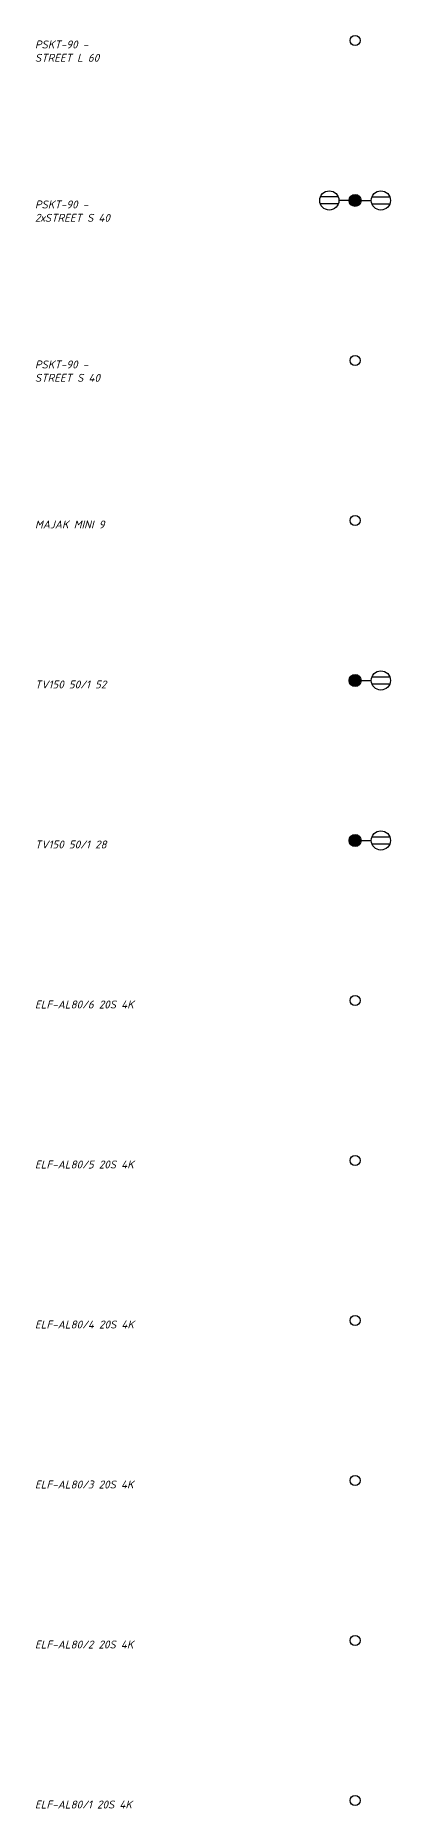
# Model space of a CAD drawing. Header units: metres. Extents: x -4982 to 6222, y -5636 to 110157.
# Drawn here: x -4982 to 6106, y 54750 to 110157 of the extents above; entities that cross this region are included whole.
import ezdxf

# ---------------------------------------------------------------- set-up
doc = ezdxf.new("R2010")
doc.units = ezdxf.units.M
doc.styles.add('ASML', font='isocpeui.ttf')

# ---------------------------------------------------------------- blocks, each defined once
blk = doc.blocks.new('5c4332ca-49d2-4daf-99d6-daeca02a7630_3')
blk.add_circle((0, 0), 157)
blk = doc.blocks.new('a434cf3c-3d36-4325-b6b5-3da655e06a46_3')
blk.add_circle((0, 0, -3), 157)
blk = doc.blocks.new('895289c1-d048-42c5-a7e2-0bd3b4de2ce1_3')
blk.add_circle((0, 0, -16), 157)
blk = doc.blocks.new('ff0ed723-c522-4270-a49c-db9645cdadd8_3')
blk.add_circle((0, 0, -30), 157)
blk = doc.blocks.new('107a870e-8670-4112-8048-29edb60abd08_3')
blk.add_circle((0, 0, -42), 157)
blk = doc.blocks.new('affa0868-71ac-4323-93d9-3b5b852c3407_3')
blk.add_circle((0, 0, -57), 157)
blk = doc.blocks.new('397d0ebc-6034-11ed-9b6a-0242ac120002_3')
h = blk.add_hatch(color=256)
h.dxf.hatch_style = 1
h.paths.add_polyline_path([(187, -2, 1), (-187, 2, 1)])
at = {"flags": 128}
for points in [[(187, 0), (506, 1)], [(530, 118), (1082, 119)], [(527, -107), (1086, -106)]]:
    blk.add_lwpolyline(points, dxfattribs=at)
for centre, radius in [((0, 0), 187), ((806, 2), 300)]:
    blk.add_circle(centre, radius)
blk = doc.blocks.new('914a9056-6034-11ed-9b6a-0242ac120002_3')
h = blk.add_hatch(color=256)
h.dxf.hatch_style = 1
h.paths.add_polyline_path([(187, -2, 1), (-187, 2, 1)])
at = {"flags": 128}
for points in [[(187, 0), (506, 1)], [(530, 118), (1082, 119)], [(527, -107), (1086, -106)]]:
    blk.add_lwpolyline(points, dxfattribs=at)
for centre, radius in [((0, 0), 187), ((806, 2), 300)]:
    blk.add_circle(centre, radius)
blk = doc.blocks.new('c3278b2e-6034-11ed-9b6a-0242ac120002_3')
blk.add_circle((0, 0), 157)
blk = doc.blocks.new('18d14024-6035-11ed-9b6a-0242ac120002_3')
blk.add_circle((0, 0), 157)
blk = doc.blocks.new('18d14420-6035-11ed-9b6a-0242ac120002_3')
blk.add_circle((0, 0), 157)
blk = doc.blocks.new('21b4caa1-3385-4cb3-9601-70ebb58ab762_3')
h = blk.add_hatch(color=256)
h.dxf.hatch_style = 1
h.paths.add_polyline_path([(187, -2, 1), (-187, 2, 1)])
at = {"flags": 128}
for points in [[(-530, 118), (-1082, 119)], [(-187, 0), (-506, 1)], [(187, 0), (506, 1)], [(530, 118), (1082, 119)], [(-527, -107), (-1086, -106)], [(527, -107), (1086, -106)]]:
    blk.add_lwpolyline(points, dxfattribs=at)
for centre, radius in [((-806, 2), 300), ((0, 0), 187), ((806, 2), 300)]:
    blk.add_circle(centre, radius)

msp = doc.modelspace()

# ---------------------------------------------------------------- block references
for name, p in [('18d14420-6035-11ed-9b6a-0242ac120002_3', (5000, 110000)), ('21b4caa1-3385-4cb3-9601-70ebb58ab762_3', (5000, 105000)), ('18d14024-6035-11ed-9b6a-0242ac120002_3', (5000, 100000)), ('c3278b2e-6034-11ed-9b6a-0242ac120002_3', (5000, 95000)), ('914a9056-6034-11ed-9b6a-0242ac120002_3', (5000, 90000)), ('397d0ebc-6034-11ed-9b6a-0242ac120002_3', (5000, 85000)), ('affa0868-71ac-4323-93d9-3b5b852c3407_3', (5000, 80000)), ('107a870e-8670-4112-8048-29edb60abd08_3', (5000, 75000)), ('ff0ed723-c522-4270-a49c-db9645cdadd8_3', (5000, 70000)), ('895289c1-d048-42c5-a7e2-0bd3b4de2ce1_3', (5000, 65000)), ('a434cf3c-3d36-4325-b6b5-3da655e06a46_3', (5000, 60000)), ('5c4332ca-49d2-4daf-99d6-daeca02a7630_3', (5000, 55000))]:
    msp.add_blockref(name, p)

# ---------------------------------------------------------------- texts
at = {"char_height": 250, "attachment_point": 1, "style": 'ASML'}
for s, width, insert in [('PSKT-90 - STREET L 60', 2393.56, (-5000, 110000)), ('PSKT-90 - 2хSTREET S 40', 2604.09, (-5000, 105000)), ('PSKT-90 - STREET S 40', 2228.17, (-5000, 100000)), ('MAJAK MINI 9', 3187.84, (-5000, 95000)), ('TV150 50/1 52', 3187.84, (-5000, 90000)), ('TV150 50/1 28', 3187.84, (-5000, 85000)), ('ELF-AL80/6 20S 4K', 3187.84, (-5000, 80000)), ('ELF-AL80/5 20S 4K', 3187.84, (-5000, 75000)), ('ELF-AL80/4 20S 4K', 3187.84, (-5000, 70000)), ('ELF-AL80/3 20S 4K', 3187.84, (-5000, 65000)), ('ELF-AL80/2 20S 4K', 3187.84, (-5000, 60000)), ('ELF-AL80/1 20S 4K', 3187.84, (-5000, 55000))]:
    msp.add_mtext_dynamic_manual_height_columns(s, width=width, gutter_width=1, heights=[0], dxfattribs=dict(at, insert=insert))

doc.saveas('drawing.dxf')
